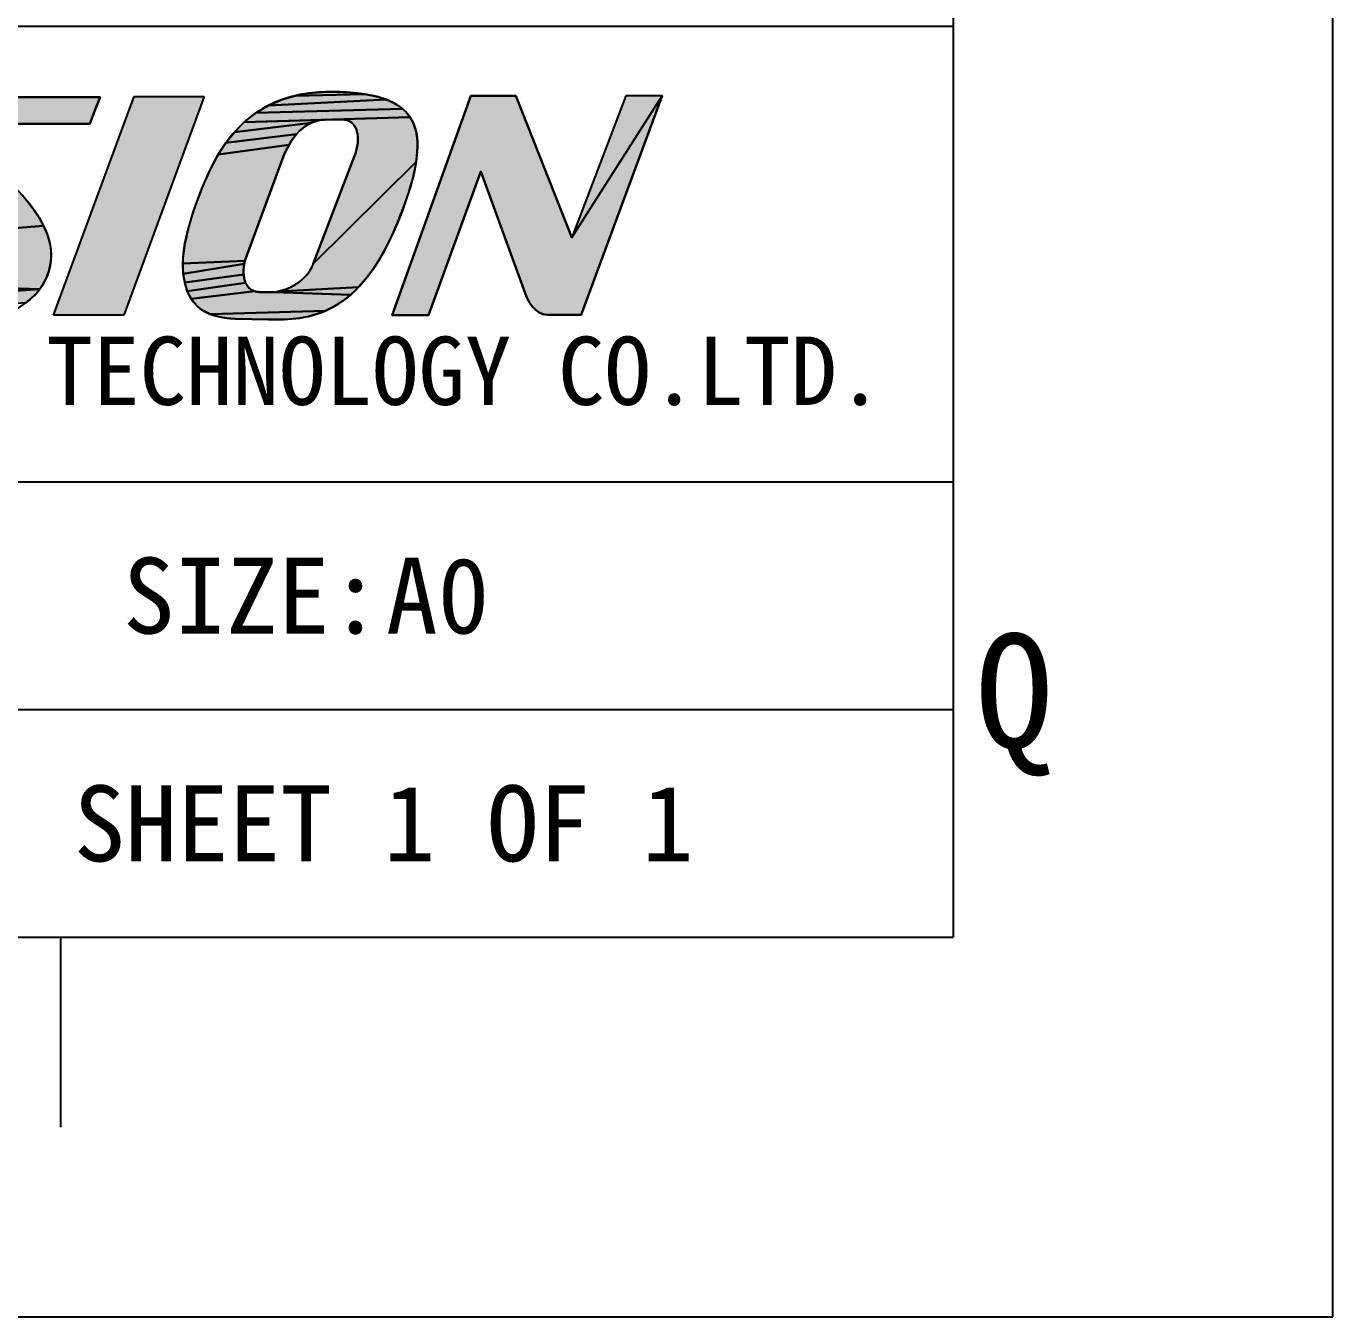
# Model space of a CAD drawing. Header units: millimetres. Extents: x 0 to 1189, y 0 to 841.
# Drawn here: x 1154.59 to 1189, y 0 to 34 of the extents above; entities that cross this region are included whole.
import ezdxf
from ezdxf.enums import TextEntityAlignment as Align

# ---------------------------------------------------------------- set-up
doc = ezdxf.new("R2010")
doc.units = ezdxf.units.MM
doc.header["$LTSCALE"] = 65.395
doc.layers.get('0').update_dxf_attribs({"linetype": 'CONTINUOUS'})
doc.layers.add('50_ALL_DETAILS', color=7, linetype='CONTINUOUS')
doc.styles.get("Standard").update_dxf_attribs({"font": 'simfang.ttf'})
doc.styles.add('TEXTSTYLE_2', font='simfang.ttf')

# ---------------------------------------------------------------- blocks, each defined once
blk = doc.blocks.new('LOGO_BL0', base_point=(1148.77, 29.269))
for points in [[(1153.231, 32.127), (1153.324, 32.132), (1156.532, 32.132), (1156.397, 31.779), (1156.263, 31.425), (1154.022, 31.425), (1153.96, 31.424), (1152.031, 31.333), (1152.1, 31.444), (1152.178, 31.549), (1152.266, 31.647), (1152.361, 31.736), (1152.464, 31.817), (1152.579, 31.893), (1152.7, 31.959), (1152.826, 32.016), (1152.956, 32.063), (1153.046, 32.091), (1153.138, 32.113)], [(1164.365, 31.921), (1164.497, 31.824), (1160.634, 31.712), (1160.969, 31.911), (1164.072, 32.065), (1164.222, 32.001)], [(1163.686, 32.175), (1163.881, 32.128), (1164.072, 32.065), (1160.969, 31.911), (1161.327, 32.066), (1161.671, 32.167), (1163.488, 32.21)], [(1162.742, 32.268), (1163.116, 32.251), (1163.488, 32.21), (1161.671, 32.167), (1162.025, 32.231), (1162.383, 32.264)], [(1167.48, 32.168), (1168.961, 28.429), (1171.339, 32.168), (1169.203, 26.395), (1168.305, 26.395), (1168.263, 26.398), (1168.221, 26.406), (1168.18, 26.418), (1168.14, 26.435), (1168.101, 26.456), (1168.064, 26.48), (1168.028, 26.506), (1167.993, 26.536), (1167.961, 26.567), (1167.93, 26.6), (1167.902, 26.634), (1167.868, 26.679), (1167.838, 26.726), (1167.811, 26.774), (1167.788, 26.823), (1167.767, 26.873), (1166.562, 30.17), (1165.186, 26.388), (1164.222, 26.388), (1166.301, 32.168)], [(1164.602, 31.721), (1164.693, 31.605), (1160.328, 31.471), (1160.634, 31.712), (1164.497, 31.824)], [(1161.779, 31.233), (1161.702, 31.152), (1159.844, 30.923), (1160.071, 31.21), (1162.095, 31.452), (1162.014, 31.41), (1161.936, 31.362), (1161.863, 31.307)], [(1162.179, 31.486), (1162.095, 31.452), (1160.071, 31.21), (1160.328, 31.471), (1162.442, 31.535), (1162.353, 31.528), (1162.265, 31.512)], [(1162.901, 31.539), (1162.442, 31.535), (1160.328, 31.471), (1164.693, 31.605), (1164.767, 31.478), (1164.831, 31.316), (1164.871, 31.146), (1164.89, 30.97), (1164.892, 30.79), (1164.879, 30.609), (1164.857, 30.429), (1162.148, 27.736), (1163.235, 30.585), (1163.264, 30.669), (1163.288, 30.755), (1163.306, 30.842), (1163.319, 30.93), (1163.323, 30.992), (1163.324, 31.053), (1163.321, 31.115), (1163.312, 31.176), (1163.297, 31.237), (1163.283, 31.279), (1163.266, 31.319), (1163.246, 31.358), (1163.221, 31.394), (1163.193, 31.427), (1163.162, 31.457), (1163.124, 31.483), (1163.083, 31.503), (1163.039, 31.519), (1162.993, 31.531), (1162.947, 31.537)], [(1161.569, 30.973), (1161.51, 30.877), (1159.644, 30.616), (1159.844, 30.923), (1161.702, 31.152), (1161.632, 31.065)], [(1161.407, 30.679), (1161.361, 30.578), (1160.854, 29.199), (1160.346, 27.82), (1158.71, 27.747), (1158.728, 28.017), (1158.769, 28.283), (1158.826, 28.547), (1158.983, 29.102), (1159.173, 29.629), (1159.388, 30.13), (1159.51, 30.376), (1159.644, 30.616), (1161.51, 30.877), (1161.457, 30.779)], [(1153.603, 30.449), (1153.779, 30.272), (1153.957, 30.096), (1154.135, 29.919), (1154.309, 29.739), (1154.478, 29.554), (1154.639, 29.364), (1154.789, 29.165), (1154.925, 28.957), (1155.045, 28.737), (1152.934, 28.572), (1152.664, 28.859), (1152.512, 29.03), (1152.366, 29.207), (1152.23, 29.391), (1152.145, 29.521), (1152.068, 29.655), (1152, 29.794), (1151.943, 29.938), (1151.898, 30.088), (1151.866, 30.241), (1151.847, 30.397), (1153.525, 30.544), (1153.563, 30.494)], [(1163.86, 27.808), (1163.701, 27.565), (1163.527, 27.335), (1163.339, 27.121), (1161.238, 27.011), (1161.263, 27.017), (1161.288, 27.024), (1161.322, 27.033), (1161.356, 27.044), (1161.389, 27.056), (1161.423, 27.068), (1161.456, 27.081), (1161.504, 27.102), (1161.552, 27.125), (1161.599, 27.15), (1161.644, 27.176), (1161.689, 27.203), (1161.724, 27.227), (1161.759, 27.251), (1161.792, 27.276), (1161.825, 27.302), (1161.857, 27.329), (1161.883, 27.353), (1161.909, 27.378), (1161.934, 27.403), (1161.958, 27.429), (1161.977, 27.451), (1161.995, 27.473), (1162.013, 27.496), (1162.03, 27.519), (1162.047, 27.542), (1162.063, 27.567), (1162.078, 27.591), (1162.093, 27.617), (1162.106, 27.642), (1162.119, 27.668), (1162.127, 27.685), (1162.134, 27.702), (1162.142, 27.719), (1162.148, 27.736), (1164.857, 30.429), (1164.793, 30.096), (1164.709, 29.774), (1164.607, 29.458), (1164.493, 29.147), (1164.371, 28.839), (1164.261, 28.578), (1164.139, 28.317), (1164.006, 28.059)], [(1155.112, 28.59), (1155.168, 28.439), (1155.211, 28.285), (1155.238, 28.127), (1155.247, 27.969), (1155.239, 27.829), (1155.218, 27.69), (1155.184, 27.552), (1155.138, 27.419), (1155.08, 27.29), (1155.017, 27.18), (1154.945, 27.075), (1153.029, 27.133), (1153.08, 27.135), (1153.132, 27.142), (1153.184, 27.153), (1153.234, 27.168), (1153.282, 27.189), (1153.326, 27.215), (1153.367, 27.246), (1153.404, 27.284), (1153.435, 27.327), (1153.462, 27.375), (1153.482, 27.425), (1153.498, 27.477), (1153.508, 27.531), (1153.514, 27.594), (1153.513, 27.658), (1153.506, 27.721), (1153.493, 27.784), (1153.476, 27.845), (1153.455, 27.905), (1153.417, 27.99), (1153.373, 28.07), (1153.323, 28.147), (1153.267, 28.22), (1153.206, 28.288), (1152.934, 28.572), (1155.045, 28.737)], [(1160.335, 27.768), (1160.33, 27.736), (1158.722, 27.474), (1158.71, 27.747), (1160.346, 27.82), (1160.345, 27.813), (1160.343, 27.806), (1160.342, 27.799)], [(1160.314, 27.479), (1160.315, 27.456), (1158.761, 27.243), (1158.722, 27.474), (1160.33, 27.736), (1160.325, 27.705), (1160.322, 27.682), (1160.32, 27.66), (1160.317, 27.629), (1160.314, 27.597), (1160.313, 27.565), (1160.312, 27.534), (1160.313, 27.502)], [(1160.362, 27.245), (1160.366, 27.235), (1158.83, 27.021), (1158.761, 27.243), (1160.315, 27.456), (1160.317, 27.433), (1160.32, 27.41), (1160.323, 27.387), (1160.326, 27.369), (1160.329, 27.352), (1160.333, 27.335), (1160.337, 27.318), (1160.342, 27.301), (1160.346, 27.287), (1160.351, 27.273), (1160.356, 27.259)], [(1160.591, 27.022), (1160.604, 27.018), (1158.933, 26.817), (1158.83, 27.021), (1160.366, 27.235), (1160.371, 27.224), (1160.376, 27.214), (1160.382, 27.203), (1160.387, 27.193), (1160.393, 27.183), (1160.399, 27.173), (1160.406, 27.163), (1160.413, 27.154), (1160.42, 27.144), (1160.427, 27.135), (1160.435, 27.126), (1160.443, 27.118), (1160.451, 27.109), (1160.46, 27.101), (1160.469, 27.093), (1160.478, 27.085), (1160.488, 27.077), (1160.498, 27.07), (1160.508, 27.063), (1160.519, 27.056), (1160.53, 27.05), (1160.541, 27.044), (1160.553, 27.038), (1160.565, 27.033), (1160.578, 27.027)], [(1154.687, 26.797), (1154.576, 26.709), (1150.217, 26.395), (1150.351, 26.759), (1154.945, 27.075), (1154.866, 26.976), (1154.779, 26.884)], [(1152.371, 27.131), (1153.029, 27.133), (1154.945, 27.075), (1150.351, 26.759), (1150.486, 27.122)], [(1161.084, 26.993), (1161.098, 26.993), (1161.112, 26.994), (1163.136, 26.926), (1162.916, 26.753), (1162.68, 26.604), (1162.47, 26.502), (1159.435, 26.414), (1159.24, 26.512), (1159.072, 26.643), (1158.933, 26.817), (1160.604, 27.018), (1160.617, 27.014), (1160.631, 27.01), (1160.646, 27.006), (1160.661, 27.003), (1160.677, 27.001), (1160.692, 26.998), (1160.707, 26.997), (1160.725, 26.995), (1160.743, 26.994), (1160.761, 26.993), (1160.779, 26.993), (1160.794, 26.993), (1160.837, 26.993), (1160.909, 26.993), (1160.967, 26.993), (1161.014, 26.993), (1161.024, 26.993), (1161.061, 26.993), (1161.07, 26.993), (1161.07, 26.993)], [(1161.238, 27.011), (1163.339, 27.121), (1163.136, 26.926), (1161.112, 26.994), (1161.126, 26.995), (1161.14, 26.996), (1161.187, 27.002), (1161.212, 27.006)], [(1162.251, 26.419), (1162.025, 26.355), (1161.795, 26.31), (1161.517, 26.28), (1161.237, 26.27), (1160.958, 26.272), (1160.086, 26.289), (1159.867, 26.306), (1159.647, 26.346), (1159.435, 26.414), (1162.47, 26.502)]]:
    blk.add_hatch(color=7).paths.add_polyline_path(points)
at = {"color": 7}
for p, q in [((1156.532, 32.132), (1153.324, 32.132)), ((1155.31, 26.384), (1157.432, 32.146)), ((1156.397, 31.779), (1156.532, 32.132)), ((1159.277, 32.146), (1157.155, 26.384)), ((1157.432, 32.146), (1159.277, 32.146)), ((1166.301, 32.168), (1164.222, 26.388)), ((1167.48, 32.168), (1166.301, 32.168)), ((1168.961, 28.429), (1167.48, 32.168)), ((1170.379, 32.168), (1168.961, 28.429)), ((1169.203, 26.395), (1171.339, 32.168)), ((1171.339, 32.168), (1170.379, 32.168)), ((1156.263, 31.425), (1156.397, 31.779)), ((1154.022, 31.425), (1156.263, 31.425)), ((1162.442, 31.535), (1162.901, 31.539)), ((1160.854, 29.199), (1161.361, 30.578)), ((1163.235, 30.585), (1162.148, 27.736)), ((1165.186, 26.388), (1166.562, 30.17)), ((1166.562, 30.17), (1167.767, 26.873)), ((1160.346, 27.82), (1160.854, 29.199)), ((1160.837, 26.993), (1160.794, 26.993)), ((1160.909, 26.993), (1160.837, 26.993)), ((1160.967, 26.993), (1160.909, 26.993)), ((1161.014, 26.993), (1160.967, 26.993)), ((1161.014, 26.993), (1161.024, 26.993)), ((1161.061, 26.993), (1161.024, 26.993)), ((1161.07, 26.993), (1161.061, 26.993)), ((1161.07, 26.993), (1161.07, 26.993)), ((1161.14, 26.996), (1161.187, 27.002)), ((1157.155, 26.384), (1155.31, 26.384)), ((1160.086, 26.289), (1160.958, 26.272)), ((1164.222, 26.388), (1165.186, 26.388)), ((1168.305, 26.395), (1169.203, 26.395))]:
    blk.add_line(p, q, dxfattribs=at)
for points in [[(1153.231, 32.127), (1153.324, 32.132), (1156.532, 32.132), (1156.397, 31.779), (1156.263, 31.425), (1154.022, 31.425), (1153.96, 31.424), (1152.031, 31.333), (1152.1, 31.444), (1152.178, 31.549), (1152.266, 31.647), (1152.361, 31.736), (1152.464, 31.817), (1152.579, 31.893), (1152.7, 31.959), (1152.826, 32.016), (1152.956, 32.063), (1153.046, 32.091), (1153.138, 32.113), (1153.231, 32.127)], [(1164.365, 31.921), (1164.497, 31.824), (1160.634, 31.712), (1160.969, 31.911), (1164.072, 32.065), (1164.222, 32.001), (1164.365, 31.921)], [(1163.686, 32.175), (1163.881, 32.128), (1164.072, 32.065), (1160.969, 31.911), (1161.327, 32.066), (1161.671, 32.167), (1163.488, 32.21), (1163.686, 32.175)], [(1162.742, 32.268), (1163.116, 32.251), (1163.488, 32.21), (1161.671, 32.167), (1162.025, 32.231), (1162.383, 32.264), (1162.742, 32.268)], [(1167.48, 32.168), (1168.961, 28.429), (1171.339, 32.168), (1169.203, 26.395), (1168.305, 26.395), (1168.263, 26.398), (1168.221, 26.406), (1168.18, 26.418), (1168.14, 26.435), (1168.101, 26.456), (1168.064, 26.48), (1168.028, 26.506), (1167.993, 26.536), (1167.961, 26.567), (1167.93, 26.6), (1167.902, 26.634), (1167.868, 26.679), (1167.838, 26.726), (1167.811, 26.774), (1167.788, 26.823), (1167.767, 26.873), (1166.562, 30.17), (1165.186, 26.388), (1164.222, 26.388), (1166.301, 32.168), (1167.48, 32.168)], [(1164.602, 31.721), (1164.693, 31.605), (1160.328, 31.471), (1160.634, 31.712), (1164.497, 31.824), (1164.602, 31.721)], [(1161.779, 31.233), (1161.702, 31.152), (1159.844, 30.923), (1160.071, 31.21), (1162.095, 31.452), (1162.014, 31.41), (1161.936, 31.362), (1161.863, 31.307), (1161.779, 31.233)], [(1162.179, 31.486), (1162.095, 31.452), (1160.071, 31.21), (1160.328, 31.471), (1162.442, 31.535), (1162.353, 31.528), (1162.265, 31.512), (1162.179, 31.486)], [(1162.901, 31.539), (1162.442, 31.535), (1160.328, 31.471), (1164.693, 31.605), (1164.767, 31.478), (1164.831, 31.316), (1164.871, 31.146), (1164.89, 30.97), (1164.892, 30.79), (1164.879, 30.609), (1164.857, 30.429), (1162.148, 27.736), (1163.235, 30.585), (1163.264, 30.669), (1163.288, 30.755), (1163.306, 30.842), (1163.319, 30.93), (1163.323, 30.992), (1163.324, 31.053), (1163.321, 31.115), (1163.312, 31.176), (1163.297, 31.237), (1163.283, 31.279), (1163.266, 31.319), (1163.246, 31.358), (1163.221, 31.394), (1163.193, 31.427), (1163.162, 31.457), (1163.124, 31.483), (1163.083, 31.503), (1163.039, 31.519), (1162.993, 31.531), (1162.947, 31.537), (1162.901, 31.539)], [(1161.569, 30.973), (1161.51, 30.877), (1159.644, 30.616), (1159.844, 30.923), (1161.702, 31.152), (1161.632, 31.065), (1161.569, 30.973)], [(1161.407, 30.679), (1161.361, 30.578), (1160.854, 29.199), (1160.346, 27.82), (1158.71, 27.747), (1158.728, 28.017), (1158.769, 28.283), (1158.826, 28.547), (1158.983, 29.102), (1159.173, 29.629), (1159.388, 30.13), (1159.51, 30.376), (1159.644, 30.616), (1161.51, 30.877), (1161.457, 30.779), (1161.407, 30.679)], [(1154.478, 29.554), (1154.639, 29.364), (1154.789, 29.165), (1154.925, 28.957), (1155.045, 28.737), (1152.934, 28.572)], [(1163.86, 27.808), (1163.701, 27.565), (1163.527, 27.335), (1163.339, 27.121), (1161.238, 27.011), (1161.263, 27.017), (1161.288, 27.024), (1161.322, 27.033), (1161.356, 27.044), (1161.389, 27.056), (1161.423, 27.068), (1161.456, 27.081), (1161.504, 27.102), (1161.552, 27.125), (1161.599, 27.15), (1161.644, 27.176), (1161.689, 27.203), (1161.724, 27.227), (1161.759, 27.251), (1161.792, 27.276), (1161.825, 27.302), (1161.857, 27.329), (1161.883, 27.353), (1161.909, 27.378), (1161.934, 27.403), (1161.958, 27.429), (1161.977, 27.451), (1161.995, 27.473), (1162.013, 27.496), (1162.03, 27.519), (1162.047, 27.542), (1162.063, 27.567), (1162.078, 27.591), (1162.093, 27.617), (1162.106, 27.642), (1162.119, 27.668), (1162.127, 27.685), (1162.134, 27.702), (1162.142, 27.719), (1162.148, 27.736), (1164.857, 30.429), (1164.793, 30.096), (1164.709, 29.774), (1164.607, 29.458), (1164.493, 29.147), (1164.371, 28.839), (1164.261, 28.578), (1164.139, 28.317), (1164.006, 28.059), (1163.86, 27.808)], [(1155.112, 28.59), (1155.168, 28.439), (1155.211, 28.285), (1155.238, 28.127), (1155.247, 27.969), (1155.239, 27.829), (1155.218, 27.69), (1155.184, 27.552), (1155.138, 27.419), (1155.08, 27.29), (1155.017, 27.18), (1154.945, 27.075), (1153.029, 27.133)], [(1152.934, 28.572), (1155.045, 28.737), (1155.112, 28.59)], [(1160.335, 27.768), (1160.33, 27.736), (1158.722, 27.474), (1158.71, 27.747), (1160.346, 27.82), (1160.345, 27.813), (1160.343, 27.806), (1160.342, 27.799), (1160.335, 27.768)], [(1160.314, 27.479), (1160.315, 27.456), (1158.761, 27.243), (1158.722, 27.474), (1160.33, 27.736), (1160.325, 27.705), (1160.322, 27.682), (1160.32, 27.66), (1160.317, 27.629), (1160.314, 27.597), (1160.313, 27.565), (1160.312, 27.534), (1160.313, 27.502), (1160.314, 27.479)], [(1160.362, 27.245), (1160.366, 27.235), (1158.83, 27.021), (1158.761, 27.243), (1160.315, 27.456), (1160.317, 27.433), (1160.32, 27.41), (1160.323, 27.387), (1160.326, 27.369), (1160.329, 27.352), (1160.333, 27.335), (1160.337, 27.318), (1160.342, 27.301), (1160.346, 27.287), (1160.351, 27.273), (1160.356, 27.259), (1160.362, 27.245)], [(1160.591, 27.022), (1160.604, 27.018), (1158.933, 26.817), (1158.83, 27.021), (1160.366, 27.235), (1160.371, 27.224), (1160.376, 27.214), (1160.382, 27.203), (1160.387, 27.193), (1160.393, 27.183), (1160.399, 27.173), (1160.406, 27.163), (1160.413, 27.154), (1160.42, 27.144), (1160.427, 27.135), (1160.435, 27.126), (1160.443, 27.118), (1160.451, 27.109), (1160.46, 27.101), (1160.469, 27.093), (1160.478, 27.085), (1160.488, 27.077), (1160.498, 27.07), (1160.508, 27.063), (1160.519, 27.056), (1160.53, 27.05), (1160.541, 27.044), (1160.553, 27.038), (1160.565, 27.033), (1160.578, 27.027), (1160.591, 27.022)], [(1154.687, 26.797), (1154.576, 26.709), (1150.217, 26.395), (1150.351, 26.759), (1154.945, 27.075), (1154.866, 26.976), (1154.779, 26.884), (1154.687, 26.797)], [(1152.371, 27.131), (1153.029, 27.133), (1154.945, 27.075), (1150.351, 26.759), (1150.486, 27.122), (1152.371, 27.131)], [(1161.084, 26.993), (1161.098, 26.993), (1161.112, 26.994), (1163.136, 26.926), (1162.916, 26.753), (1162.68, 26.604), (1162.47, 26.502), (1159.435, 26.414), (1159.24, 26.512), (1159.072, 26.643), (1158.933, 26.817), (1160.604, 27.018), (1160.617, 27.014), (1160.631, 27.01), (1160.646, 27.006), (1160.661, 27.003), (1160.677, 27.001), (1160.692, 26.998), (1160.707, 26.997), (1160.725, 26.995), (1160.743, 26.994), (1160.761, 26.993), (1160.779, 26.993), (1160.794, 26.993), (1160.837, 26.993), (1160.909, 26.993), (1160.967, 26.993), (1161.014, 26.993), (1161.024, 26.993), (1161.061, 26.993), (1161.07, 26.993), (1161.07, 26.993), (1161.084, 26.993)], [(1161.238, 27.011), (1163.339, 27.121), (1163.136, 26.926), (1161.112, 26.994), (1161.126, 26.995), (1161.14, 26.996), (1161.187, 27.002), (1161.212, 27.006), (1161.238, 27.011)], [(1162.251, 26.419), (1162.025, 26.355), (1161.795, 26.31), (1161.517, 26.28), (1161.237, 26.27), (1160.958, 26.272), (1160.086, 26.289), (1159.867, 26.306), (1159.647, 26.346), (1159.435, 26.414), (1162.47, 26.502), (1162.251, 26.419)]]:
    blk.add_lwpolyline(points, dxfattribs=at)
for centre, radius, start, end in [((1161.159, 28.147), 1.074, 318.0707, 325.7375), ((1161.248, 28.086), 0.966, 325.7553, 334.387), ((1161.299, 28.06), 0.909, 334.4499, 339.1065), ((1160.879, 28.468), 1.501, 292.5636, 302.6461), ((1161.058, 28.238), 1.209, 311.3256, 318.0722), ((1160.712, 27.373), 0.371, 217.9546, 227.0807), ((1160.706, 27.367), 0.363, 227.1545, 236.8061)]:
    blk.add_arc(centre, radius, start, end, dxfattribs=at)
for points, knots in [([(1162.742, 32.268), (1162.266, 32.279), (1161.382, 32.185), (1160.294, 31.54), (1159.718, 30.782), (1159.382, 30.134), (1159.167, 29.626), (1158.974, 29.099), (1158.774, 28.387), (1158.631, 27.544), (1158.984, 26.475), (1159.728, 26.299), (1160.086, 26.289)], [0, 0, 0, 0, 0.159322, 0.288885, 0.411003, 0.472116, 0.532916, 0.595416, 0.659631, 0.779836, 0.880276, 1, 1, 1, 1]), ([(1164.371, 28.839), (1164.579, 29.353), (1164.893, 30.19), (1164.926, 31.322), (1164.505, 31.862), (1164.043, 32.101), (1163.442, 32.234), (1162.991, 32.262), (1162.742, 32.268)], [0, 0, 0, 0, 0.33298, 0.5439, 0.63186, 0.729674, 0.850113, 1, 1, 1, 1]), ([(1161.361, 30.578), (1161.48, 30.848), (1161.733, 31.308), (1162.235, 31.533), (1162.442, 31.535)], [0, 0, 0, 0, 0.587327, 1, 1, 1, 1]), ([(1162.901, 31.539), (1162.992, 31.54), (1163.183, 31.489), (1163.325, 31.224), (1163.332, 30.912), (1163.277, 30.695), (1163.235, 30.585)], [0, 0, 0, 0, 0.228583, 0.444785, 0.702621, 1, 1, 1, 1]), ([(1155.247, 27.969), (1155.249, 28.234), (1154.92, 29.238), (1154.124, 29.915), (1153.603, 30.449)], [0, 0, 0, 0, 0.261963, 1, 1, 1, 1]), ([(1160.958, 26.272), (1161.237, 26.266), (1161.83, 26.27), (1163.323, 26.747), (1164.021, 27.973), (1164.371, 28.839)], [0, 0, 0, 0, 0.183086, 0.387057, 1, 1, 1, 1]), ([(1153.783, 26.395), (1153.928, 26.395), (1154.258, 26.494), (1154.723, 26.786), (1155.135, 27.286), (1155.244, 27.736), (1155.247, 27.969)], [0, 0, 0, 0, 0.187428, 0.429926, 0.700262, 1, 1, 1, 1]), ([(1160.32, 27.66), (1160.321, 27.675), (1160.327, 27.722), (1160.335, 27.768), (1160.342, 27.799)], [0, 0, 0, 0, 0.31812, 1, 1, 1, 1]), ([(1160.794, 26.993), (1160.789, 26.993), (1160.76, 26.993), (1160.731, 26.994), (1160.707, 26.997)], [0, 0, 0, 0, 0.171916, 1, 1, 1, 1]), ([(1161.14, 26.996), (1161.122, 26.994), (1161.098, 26.993), (1161.075, 26.993), (1161.07, 26.993)], [0, 0, 0, 0, 0.800556, 1, 1, 1, 1]), ([(1167.767, 26.873), (1167.799, 26.788), (1167.917, 26.573), (1168.149, 26.395), (1168.305, 26.395)], [0, 0, 0, 0, 0.369054, 1, 1, 1, 1])]:
    blk.add_open_spline(points, degree=3, knots=knots, dxfattribs=at)
for points in [[(1160.313, 27.502), (1160.311, 27.555), (1160.314, 27.608), (1160.32, 27.66)], [(1160.342, 27.799), (1160.343, 27.806), (1160.345, 27.813), (1160.346, 27.82)], [(1160.323, 27.387), (1160.317, 27.425), (1160.314, 27.464), (1160.313, 27.502)], [(1160.342, 27.301), (1160.334, 27.329), (1160.328, 27.358), (1160.323, 27.387)], [(1160.362, 27.245), (1160.354, 27.263), (1160.348, 27.282), (1160.342, 27.301)], [(1160.387, 27.193), (1160.378, 27.21), (1160.369, 27.227), (1160.362, 27.245)], [(1160.42, 27.144), (1160.408, 27.16), (1160.397, 27.176), (1160.387, 27.193)], [(1161.857, 27.329), (1161.805, 27.283), (1161.748, 27.241), (1161.689, 27.203)], [(1160.565, 27.033), (1160.545, 27.041), (1160.526, 27.052), (1160.508, 27.063)], [(1160.631, 27.01), (1160.608, 27.016), (1160.586, 27.023), (1160.565, 27.033)], [(1160.707, 26.997), (1160.682, 26.999), (1160.656, 27.004), (1160.631, 27.01)], [(1161.288, 27.024), (1161.255, 27.015), (1161.221, 27.007), (1161.187, 27.002)], [(1161.456, 27.081), (1161.401, 27.058), (1161.345, 27.039), (1161.288, 27.024)]]:
    blk.add_open_spline(points, degree=3, dxfattribs=at)
for points in [[(1155.31, 26.384), (1157.432, 32.146), (1157.155, 26.384), (1159.277, 32.146)], [(1168.961, 28.429), (1170.379, 32.168), (1171.339, 32.168)]]:
    blk.add_solid(points, dxfattribs=at)
blk = doc.blocks.new('LOGO_BL1', base_point=(1148.77, 29.269))
for points in [[(1153.231, 32.127), (1153.324, 32.132), (1156.532, 32.132), (1156.397, 31.779), (1156.263, 31.425), (1154.022, 31.425), (1153.96, 31.424), (1152.031, 31.333), (1152.1, 31.444), (1152.178, 31.549), (1152.266, 31.647), (1152.361, 31.736), (1152.464, 31.817), (1152.579, 31.893), (1152.7, 31.959), (1152.826, 32.016), (1152.956, 32.063), (1153.046, 32.091), (1153.138, 32.113)], [(1164.365, 31.921), (1164.497, 31.824), (1160.634, 31.712), (1160.969, 31.911), (1164.072, 32.065), (1164.222, 32.001)], [(1163.686, 32.175), (1163.881, 32.128), (1164.072, 32.065), (1160.969, 31.911), (1161.327, 32.066), (1161.671, 32.167), (1163.488, 32.21)], [(1162.742, 32.268), (1163.116, 32.251), (1163.488, 32.21), (1161.671, 32.167), (1162.025, 32.231), (1162.383, 32.264)], [(1167.48, 32.168), (1168.961, 28.429), (1171.339, 32.168), (1169.203, 26.395), (1168.305, 26.395), (1168.263, 26.398), (1168.221, 26.406), (1168.18, 26.418), (1168.14, 26.435), (1168.101, 26.456), (1168.064, 26.48), (1168.028, 26.506), (1167.993, 26.536), (1167.961, 26.567), (1167.93, 26.6), (1167.902, 26.634), (1167.868, 26.679), (1167.838, 26.726), (1167.811, 26.774), (1167.788, 26.823), (1167.767, 26.873), (1166.562, 30.17), (1165.186, 26.388), (1164.222, 26.388), (1166.301, 32.168)], [(1164.602, 31.721), (1164.693, 31.605), (1160.328, 31.471), (1160.634, 31.712), (1164.497, 31.824)], [(1161.779, 31.233), (1161.702, 31.152), (1159.844, 30.923), (1160.071, 31.21), (1162.095, 31.452), (1162.014, 31.41), (1161.936, 31.362), (1161.863, 31.307)], [(1162.179, 31.486), (1162.095, 31.452), (1160.071, 31.21), (1160.328, 31.471), (1162.442, 31.535), (1162.353, 31.528), (1162.265, 31.512)], [(1162.901, 31.539), (1162.442, 31.535), (1160.328, 31.471), (1164.693, 31.605), (1164.767, 31.478), (1164.831, 31.316), (1164.871, 31.146), (1164.89, 30.97), (1164.892, 30.79), (1164.879, 30.609), (1164.857, 30.429), (1162.148, 27.736), (1163.235, 30.585), (1163.264, 30.669), (1163.288, 30.755), (1163.306, 30.842), (1163.319, 30.93), (1163.323, 30.992), (1163.324, 31.053), (1163.321, 31.115), (1163.312, 31.176), (1163.297, 31.237), (1163.283, 31.279), (1163.266, 31.319), (1163.246, 31.358), (1163.221, 31.394), (1163.193, 31.427), (1163.162, 31.457), (1163.124, 31.483), (1163.083, 31.503), (1163.039, 31.519), (1162.993, 31.531), (1162.947, 31.537)], [(1161.569, 30.973), (1161.51, 30.877), (1159.644, 30.616), (1159.844, 30.923), (1161.702, 31.152), (1161.632, 31.065)], [(1161.407, 30.679), (1161.361, 30.578), (1160.854, 29.199), (1160.346, 27.82), (1158.71, 27.747), (1158.728, 28.017), (1158.769, 28.283), (1158.826, 28.547), (1158.983, 29.102), (1159.173, 29.629), (1159.388, 30.13), (1159.51, 30.376), (1159.644, 30.616), (1161.51, 30.877), (1161.457, 30.779)], [(1153.603, 30.449), (1153.779, 30.272), (1153.957, 30.096), (1154.135, 29.919), (1154.309, 29.739), (1154.478, 29.554), (1154.639, 29.364), (1154.789, 29.165), (1154.925, 28.957), (1155.045, 28.737), (1152.934, 28.572), (1152.664, 28.859), (1152.512, 29.03), (1152.366, 29.207), (1152.23, 29.391), (1152.145, 29.521), (1152.068, 29.655), (1152, 29.794), (1151.943, 29.938), (1151.898, 30.088), (1151.866, 30.241), (1151.847, 30.397), (1153.525, 30.544), (1153.563, 30.494)], [(1163.86, 27.808), (1163.701, 27.565), (1163.527, 27.335), (1163.339, 27.121), (1161.238, 27.011), (1161.263, 27.017), (1161.288, 27.024), (1161.322, 27.033), (1161.356, 27.044), (1161.389, 27.056), (1161.423, 27.068), (1161.456, 27.081), (1161.504, 27.102), (1161.552, 27.125), (1161.599, 27.15), (1161.644, 27.176), (1161.689, 27.203), (1161.724, 27.227), (1161.759, 27.251), (1161.792, 27.276), (1161.825, 27.302), (1161.857, 27.329), (1161.883, 27.353), (1161.909, 27.378), (1161.934, 27.403), (1161.958, 27.429), (1161.977, 27.451), (1161.995, 27.473), (1162.013, 27.496), (1162.03, 27.519), (1162.047, 27.542), (1162.063, 27.567), (1162.078, 27.591), (1162.093, 27.617), (1162.106, 27.642), (1162.119, 27.668), (1162.127, 27.685), (1162.134, 27.702), (1162.142, 27.719), (1162.148, 27.736), (1164.857, 30.429), (1164.793, 30.096), (1164.709, 29.774), (1164.607, 29.458), (1164.493, 29.147), (1164.371, 28.839), (1164.261, 28.578), (1164.139, 28.317), (1164.006, 28.059)], [(1155.112, 28.59), (1155.168, 28.439), (1155.211, 28.285), (1155.238, 28.127), (1155.247, 27.969), (1155.239, 27.829), (1155.218, 27.69), (1155.184, 27.552), (1155.138, 27.419), (1155.08, 27.29), (1155.017, 27.18), (1154.945, 27.075), (1153.029, 27.133), (1153.08, 27.135), (1153.132, 27.142), (1153.184, 27.153), (1153.234, 27.168), (1153.282, 27.189), (1153.326, 27.215), (1153.367, 27.246), (1153.404, 27.284), (1153.435, 27.327), (1153.462, 27.375), (1153.482, 27.425), (1153.498, 27.477), (1153.508, 27.531), (1153.514, 27.594), (1153.513, 27.658), (1153.506, 27.721), (1153.493, 27.784), (1153.476, 27.845), (1153.455, 27.905), (1153.417, 27.99), (1153.373, 28.07), (1153.323, 28.147), (1153.267, 28.22), (1153.206, 28.288), (1152.934, 28.572), (1155.045, 28.737)], [(1160.335, 27.768), (1160.33, 27.736), (1158.722, 27.474), (1158.71, 27.747), (1160.346, 27.82), (1160.345, 27.813), (1160.343, 27.806), (1160.342, 27.799)], [(1160.314, 27.479), (1160.315, 27.456), (1158.761, 27.243), (1158.722, 27.474), (1160.33, 27.736), (1160.325, 27.705), (1160.322, 27.682), (1160.32, 27.66), (1160.317, 27.629), (1160.314, 27.597), (1160.313, 27.565), (1160.312, 27.534), (1160.313, 27.502)], [(1160.362, 27.245), (1160.366, 27.235), (1158.83, 27.021), (1158.761, 27.243), (1160.315, 27.456), (1160.317, 27.433), (1160.32, 27.41), (1160.323, 27.387), (1160.326, 27.369), (1160.329, 27.352), (1160.333, 27.335), (1160.337, 27.318), (1160.342, 27.301), (1160.346, 27.287), (1160.351, 27.273), (1160.356, 27.259)], [(1160.591, 27.022), (1160.604, 27.018), (1158.933, 26.817), (1158.83, 27.021), (1160.366, 27.235), (1160.371, 27.224), (1160.376, 27.214), (1160.382, 27.203), (1160.387, 27.193), (1160.393, 27.183), (1160.399, 27.173), (1160.406, 27.163), (1160.413, 27.154), (1160.42, 27.144), (1160.427, 27.135), (1160.435, 27.126), (1160.443, 27.118), (1160.451, 27.109), (1160.46, 27.101), (1160.469, 27.093), (1160.478, 27.085), (1160.488, 27.077), (1160.498, 27.07), (1160.508, 27.063), (1160.519, 27.056), (1160.53, 27.05), (1160.541, 27.044), (1160.553, 27.038), (1160.565, 27.033), (1160.578, 27.027)], [(1154.687, 26.797), (1154.576, 26.709), (1150.217, 26.395), (1150.351, 26.759), (1154.945, 27.075), (1154.866, 26.976), (1154.779, 26.884)], [(1152.371, 27.131), (1153.029, 27.133), (1154.945, 27.075), (1150.351, 26.759), (1150.486, 27.122)], [(1161.084, 26.993), (1161.098, 26.993), (1161.112, 26.994), (1163.136, 26.926), (1162.916, 26.753), (1162.68, 26.604), (1162.47, 26.502), (1159.435, 26.414), (1159.24, 26.512), (1159.072, 26.643), (1158.933, 26.817), (1160.604, 27.018), (1160.617, 27.014), (1160.631, 27.01), (1160.646, 27.006), (1160.661, 27.003), (1160.677, 27.001), (1160.692, 26.998), (1160.707, 26.997), (1160.725, 26.995), (1160.743, 26.994), (1160.761, 26.993), (1160.779, 26.993), (1160.794, 26.993), (1160.837, 26.993), (1160.909, 26.993), (1160.967, 26.993), (1161.014, 26.993), (1161.024, 26.993), (1161.061, 26.993), (1161.07, 26.993), (1161.07, 26.993)], [(1161.238, 27.011), (1163.339, 27.121), (1163.136, 26.926), (1161.112, 26.994), (1161.126, 26.995), (1161.14, 26.996), (1161.187, 27.002), (1161.212, 27.006)], [(1162.251, 26.419), (1162.025, 26.355), (1161.795, 26.31), (1161.517, 26.28), (1161.237, 26.27), (1160.958, 26.272), (1160.086, 26.289), (1159.867, 26.306), (1159.647, 26.346), (1159.435, 26.414), (1162.47, 26.502)]]:
    blk.add_hatch(color=7).paths.add_polyline_path(points)
at = {"color": 7}
for p, q in [((1156.532, 32.132), (1153.324, 32.132)), ((1155.31, 26.384), (1157.432, 32.146)), ((1156.397, 31.779), (1156.532, 32.132)), ((1159.277, 32.146), (1157.155, 26.384)), ((1157.432, 32.146), (1159.277, 32.146)), ((1166.301, 32.168), (1164.222, 26.388)), ((1167.48, 32.168), (1166.301, 32.168)), ((1168.961, 28.429), (1167.48, 32.168)), ((1170.379, 32.168), (1168.961, 28.429)), ((1169.203, 26.395), (1171.339, 32.168)), ((1171.339, 32.168), (1170.379, 32.168)), ((1156.263, 31.425), (1156.397, 31.779)), ((1154.022, 31.425), (1156.263, 31.425)), ((1162.442, 31.535), (1162.901, 31.539)), ((1160.854, 29.199), (1161.361, 30.578)), ((1163.235, 30.585), (1162.148, 27.736)), ((1165.186, 26.388), (1166.562, 30.17)), ((1166.562, 30.17), (1167.767, 26.873)), ((1160.346, 27.82), (1160.854, 29.199)), ((1160.837, 26.993), (1160.794, 26.993)), ((1160.909, 26.993), (1160.837, 26.993)), ((1160.967, 26.993), (1160.909, 26.993)), ((1161.014, 26.993), (1160.967, 26.993)), ((1161.014, 26.993), (1161.024, 26.993)), ((1161.061, 26.993), (1161.024, 26.993)), ((1161.07, 26.993), (1161.061, 26.993)), ((1161.07, 26.993), (1161.07, 26.993)), ((1161.14, 26.996), (1161.187, 27.002)), ((1157.155, 26.384), (1155.31, 26.384)), ((1160.086, 26.289), (1160.958, 26.272)), ((1164.222, 26.388), (1165.186, 26.388)), ((1168.305, 26.395), (1169.203, 26.395))]:
    blk.add_line(p, q, dxfattribs=at)
for points in [[(1153.231, 32.127), (1153.324, 32.132), (1156.532, 32.132), (1156.397, 31.779), (1156.263, 31.425), (1154.022, 31.425), (1153.96, 31.424), (1152.031, 31.333), (1152.1, 31.444), (1152.178, 31.549), (1152.266, 31.647), (1152.361, 31.736), (1152.464, 31.817), (1152.579, 31.893), (1152.7, 31.959), (1152.826, 32.016), (1152.956, 32.063), (1153.046, 32.091), (1153.138, 32.113), (1153.231, 32.127)], [(1164.365, 31.921), (1164.497, 31.824), (1160.634, 31.712), (1160.969, 31.911), (1164.072, 32.065), (1164.222, 32.001), (1164.365, 31.921)], [(1163.686, 32.175), (1163.881, 32.128), (1164.072, 32.065), (1160.969, 31.911), (1161.327, 32.066), (1161.671, 32.167), (1163.488, 32.21), (1163.686, 32.175)], [(1162.742, 32.268), (1163.116, 32.251), (1163.488, 32.21), (1161.671, 32.167), (1162.025, 32.231), (1162.383, 32.264), (1162.742, 32.268)], [(1167.48, 32.168), (1168.961, 28.429), (1171.339, 32.168), (1169.203, 26.395), (1168.305, 26.395), (1168.263, 26.398), (1168.221, 26.406), (1168.18, 26.418), (1168.14, 26.435), (1168.101, 26.456), (1168.064, 26.48), (1168.028, 26.506), (1167.993, 26.536), (1167.961, 26.567), (1167.93, 26.6), (1167.902, 26.634), (1167.868, 26.679), (1167.838, 26.726), (1167.811, 26.774), (1167.788, 26.823), (1167.767, 26.873), (1166.562, 30.17), (1165.186, 26.388), (1164.222, 26.388), (1166.301, 32.168), (1167.48, 32.168)], [(1164.602, 31.721), (1164.693, 31.605), (1160.328, 31.471), (1160.634, 31.712), (1164.497, 31.824), (1164.602, 31.721)], [(1161.779, 31.233), (1161.702, 31.152), (1159.844, 30.923), (1160.071, 31.21), (1162.095, 31.452), (1162.014, 31.41), (1161.936, 31.362), (1161.863, 31.307), (1161.779, 31.233)], [(1162.179, 31.486), (1162.095, 31.452), (1160.071, 31.21), (1160.328, 31.471), (1162.442, 31.535), (1162.353, 31.528), (1162.265, 31.512), (1162.179, 31.486)], [(1162.901, 31.539), (1162.442, 31.535), (1160.328, 31.471), (1164.693, 31.605), (1164.767, 31.478), (1164.831, 31.316), (1164.871, 31.146), (1164.89, 30.97), (1164.892, 30.79), (1164.879, 30.609), (1164.857, 30.429), (1162.148, 27.736), (1163.235, 30.585), (1163.264, 30.669), (1163.288, 30.755), (1163.306, 30.842), (1163.319, 30.93), (1163.323, 30.992), (1163.324, 31.053), (1163.321, 31.115), (1163.312, 31.176), (1163.297, 31.237), (1163.283, 31.279), (1163.266, 31.319), (1163.246, 31.358), (1163.221, 31.394), (1163.193, 31.427), (1163.162, 31.457), (1163.124, 31.483), (1163.083, 31.503), (1163.039, 31.519), (1162.993, 31.531), (1162.947, 31.537), (1162.901, 31.539)], [(1161.569, 30.973), (1161.51, 30.877), (1159.644, 30.616), (1159.844, 30.923), (1161.702, 31.152), (1161.632, 31.065), (1161.569, 30.973)], [(1161.407, 30.679), (1161.361, 30.578), (1160.854, 29.199), (1160.346, 27.82), (1158.71, 27.747), (1158.728, 28.017), (1158.769, 28.283), (1158.826, 28.547), (1158.983, 29.102), (1159.173, 29.629), (1159.388, 30.13), (1159.51, 30.376), (1159.644, 30.616), (1161.51, 30.877), (1161.457, 30.779), (1161.407, 30.679)], [(1154.478, 29.554), (1154.639, 29.364), (1154.789, 29.165), (1154.925, 28.957), (1155.045, 28.737), (1152.934, 28.572)], [(1163.86, 27.808), (1163.701, 27.565), (1163.527, 27.335), (1163.339, 27.121), (1161.238, 27.011), (1161.263, 27.017), (1161.288, 27.024), (1161.322, 27.033), (1161.356, 27.044), (1161.389, 27.056), (1161.423, 27.068), (1161.456, 27.081), (1161.504, 27.102), (1161.552, 27.125), (1161.599, 27.15), (1161.644, 27.176), (1161.689, 27.203), (1161.724, 27.227), (1161.759, 27.251), (1161.792, 27.276), (1161.825, 27.302), (1161.857, 27.329), (1161.883, 27.353), (1161.909, 27.378), (1161.934, 27.403), (1161.958, 27.429), (1161.977, 27.451), (1161.995, 27.473), (1162.013, 27.496), (1162.03, 27.519), (1162.047, 27.542), (1162.063, 27.567), (1162.078, 27.591), (1162.093, 27.617), (1162.106, 27.642), (1162.119, 27.668), (1162.127, 27.685), (1162.134, 27.702), (1162.142, 27.719), (1162.148, 27.736), (1164.857, 30.429), (1164.793, 30.096), (1164.709, 29.774), (1164.607, 29.458), (1164.493, 29.147), (1164.371, 28.839), (1164.261, 28.578), (1164.139, 28.317), (1164.006, 28.059), (1163.86, 27.808)], [(1155.112, 28.59), (1155.168, 28.439), (1155.211, 28.285), (1155.238, 28.127), (1155.247, 27.969), (1155.239, 27.829), (1155.218, 27.69), (1155.184, 27.552), (1155.138, 27.419), (1155.08, 27.29), (1155.017, 27.18), (1154.945, 27.075), (1153.029, 27.133)], [(1152.934, 28.572), (1155.045, 28.737), (1155.112, 28.59)], [(1160.335, 27.768), (1160.33, 27.736), (1158.722, 27.474), (1158.71, 27.747), (1160.346, 27.82), (1160.345, 27.813), (1160.343, 27.806), (1160.342, 27.799), (1160.335, 27.768)], [(1160.314, 27.479), (1160.315, 27.456), (1158.761, 27.243), (1158.722, 27.474), (1160.33, 27.736), (1160.325, 27.705), (1160.322, 27.682), (1160.32, 27.66), (1160.317, 27.629), (1160.314, 27.597), (1160.313, 27.565), (1160.312, 27.534), (1160.313, 27.502), (1160.314, 27.479)], [(1160.362, 27.245), (1160.366, 27.235), (1158.83, 27.021), (1158.761, 27.243), (1160.315, 27.456), (1160.317, 27.433), (1160.32, 27.41), (1160.323, 27.387), (1160.326, 27.369), (1160.329, 27.352), (1160.333, 27.335), (1160.337, 27.318), (1160.342, 27.301), (1160.346, 27.287), (1160.351, 27.273), (1160.356, 27.259), (1160.362, 27.245)], [(1160.591, 27.022), (1160.604, 27.018), (1158.933, 26.817), (1158.83, 27.021), (1160.366, 27.235), (1160.371, 27.224), (1160.376, 27.214), (1160.382, 27.203), (1160.387, 27.193), (1160.393, 27.183), (1160.399, 27.173), (1160.406, 27.163), (1160.413, 27.154), (1160.42, 27.144), (1160.427, 27.135), (1160.435, 27.126), (1160.443, 27.118), (1160.451, 27.109), (1160.46, 27.101), (1160.469, 27.093), (1160.478, 27.085), (1160.488, 27.077), (1160.498, 27.07), (1160.508, 27.063), (1160.519, 27.056), (1160.53, 27.05), (1160.541, 27.044), (1160.553, 27.038), (1160.565, 27.033), (1160.578, 27.027), (1160.591, 27.022)], [(1154.687, 26.797), (1154.576, 26.709), (1150.217, 26.395), (1150.351, 26.759), (1154.945, 27.075), (1154.866, 26.976), (1154.779, 26.884), (1154.687, 26.797)], [(1152.371, 27.131), (1153.029, 27.133), (1154.945, 27.075), (1150.351, 26.759), (1150.486, 27.122), (1152.371, 27.131)], [(1161.084, 26.993), (1161.098, 26.993), (1161.112, 26.994), (1163.136, 26.926), (1162.916, 26.753), (1162.68, 26.604), (1162.47, 26.502), (1159.435, 26.414), (1159.24, 26.512), (1159.072, 26.643), (1158.933, 26.817), (1160.604, 27.018), (1160.617, 27.014), (1160.631, 27.01), (1160.646, 27.006), (1160.661, 27.003), (1160.677, 27.001), (1160.692, 26.998), (1160.707, 26.997), (1160.725, 26.995), (1160.743, 26.994), (1160.761, 26.993), (1160.779, 26.993), (1160.794, 26.993), (1160.837, 26.993), (1160.909, 26.993), (1160.967, 26.993), (1161.014, 26.993), (1161.024, 26.993), (1161.061, 26.993), (1161.07, 26.993), (1161.07, 26.993), (1161.084, 26.993)], [(1161.238, 27.011), (1163.339, 27.121), (1163.136, 26.926), (1161.112, 26.994), (1161.126, 26.995), (1161.14, 26.996), (1161.187, 27.002), (1161.212, 27.006), (1161.238, 27.011)], [(1162.251, 26.419), (1162.025, 26.355), (1161.795, 26.31), (1161.517, 26.28), (1161.237, 26.27), (1160.958, 26.272), (1160.086, 26.289), (1159.867, 26.306), (1159.647, 26.346), (1159.435, 26.414), (1162.47, 26.502), (1162.251, 26.419)]]:
    blk.add_lwpolyline(points, dxfattribs=at)
for centre, radius, start, end in [((1161.159, 28.147), 1.074, 318.0707, 325.7375), ((1161.248, 28.086), 0.966, 325.7553, 334.387), ((1161.299, 28.06), 0.909, 334.4499, 339.1065), ((1160.879, 28.468), 1.501, 292.5636, 302.6461), ((1161.058, 28.238), 1.209, 311.3256, 318.0722), ((1160.712, 27.373), 0.371, 217.9546, 227.0807), ((1160.706, 27.367), 0.363, 227.1545, 236.8061)]:
    blk.add_arc(centre, radius, start, end, dxfattribs=at)
for points, knots in [([(1162.742, 32.268), (1162.266, 32.279), (1161.382, 32.185), (1160.294, 31.54), (1159.718, 30.782), (1159.382, 30.134), (1159.167, 29.626), (1158.974, 29.099), (1158.774, 28.387), (1158.631, 27.544), (1158.984, 26.475), (1159.728, 26.299), (1160.086, 26.289)], [0, 0, 0, 0, 0.159322, 0.288885, 0.411003, 0.472116, 0.532916, 0.595416, 0.659631, 0.779836, 0.880276, 1, 1, 1, 1]), ([(1164.371, 28.839), (1164.579, 29.353), (1164.893, 30.19), (1164.926, 31.322), (1164.505, 31.862), (1164.043, 32.101), (1163.442, 32.234), (1162.991, 32.262), (1162.742, 32.268)], [0, 0, 0, 0, 0.33298, 0.5439, 0.63186, 0.729674, 0.850113, 1, 1, 1, 1]), ([(1161.361, 30.578), (1161.48, 30.848), (1161.733, 31.308), (1162.235, 31.533), (1162.442, 31.535)], [0, 0, 0, 0, 0.587327, 1, 1, 1, 1]), ([(1162.901, 31.539), (1162.992, 31.54), (1163.183, 31.489), (1163.325, 31.224), (1163.332, 30.912), (1163.277, 30.695), (1163.235, 30.585)], [0, 0, 0, 0, 0.228583, 0.444785, 0.702621, 1, 1, 1, 1]), ([(1155.247, 27.969), (1155.249, 28.234), (1154.92, 29.238), (1154.124, 29.915), (1153.603, 30.449)], [0, 0, 0, 0, 0.261963, 1, 1, 1, 1]), ([(1160.958, 26.272), (1161.237, 26.266), (1161.83, 26.27), (1163.323, 26.747), (1164.021, 27.973), (1164.371, 28.839)], [0, 0, 0, 0, 0.183086, 0.387057, 1, 1, 1, 1]), ([(1153.783, 26.395), (1153.928, 26.395), (1154.258, 26.494), (1154.723, 26.786), (1155.135, 27.286), (1155.244, 27.736), (1155.247, 27.969)], [0, 0, 0, 0, 0.187428, 0.429926, 0.700262, 1, 1, 1, 1]), ([(1160.32, 27.66), (1160.321, 27.675), (1160.327, 27.722), (1160.335, 27.768), (1160.342, 27.799)], [0, 0, 0, 0, 0.31812, 1, 1, 1, 1]), ([(1160.794, 26.993), (1160.789, 26.993), (1160.76, 26.993), (1160.731, 26.994), (1160.707, 26.997)], [0, 0, 0, 0, 0.171916, 1, 1, 1, 1]), ([(1161.14, 26.996), (1161.122, 26.994), (1161.098, 26.993), (1161.075, 26.993), (1161.07, 26.993)], [0, 0, 0, 0, 0.800556, 1, 1, 1, 1]), ([(1167.767, 26.873), (1167.799, 26.788), (1167.917, 26.573), (1168.149, 26.395), (1168.305, 26.395)], [0, 0, 0, 0, 0.369054, 1, 1, 1, 1])]:
    blk.add_open_spline(points, degree=3, knots=knots, dxfattribs=at)
for points in [[(1160.313, 27.502), (1160.311, 27.555), (1160.314, 27.608), (1160.32, 27.66)], [(1160.342, 27.799), (1160.343, 27.806), (1160.345, 27.813), (1160.346, 27.82)], [(1160.323, 27.387), (1160.317, 27.425), (1160.314, 27.464), (1160.313, 27.502)], [(1160.342, 27.301), (1160.334, 27.329), (1160.328, 27.358), (1160.323, 27.387)], [(1160.362, 27.245), (1160.354, 27.263), (1160.348, 27.282), (1160.342, 27.301)], [(1160.387, 27.193), (1160.378, 27.21), (1160.369, 27.227), (1160.362, 27.245)], [(1160.42, 27.144), (1160.408, 27.16), (1160.397, 27.176), (1160.387, 27.193)], [(1161.857, 27.329), (1161.805, 27.283), (1161.748, 27.241), (1161.689, 27.203)], [(1160.565, 27.033), (1160.545, 27.041), (1160.526, 27.052), (1160.508, 27.063)], [(1160.631, 27.01), (1160.608, 27.016), (1160.586, 27.023), (1160.565, 27.033)], [(1160.707, 26.997), (1160.682, 26.999), (1160.656, 27.004), (1160.631, 27.01)], [(1161.288, 27.024), (1161.255, 27.015), (1161.221, 27.007), (1161.187, 27.002)], [(1161.456, 27.081), (1161.401, 27.058), (1161.345, 27.039), (1161.288, 27.024)]]:
    blk.add_open_spline(points, degree=3, dxfattribs=at)
for points in [[(1155.31, 26.384), (1157.432, 32.146), (1157.155, 26.384), (1159.277, 32.146)], [(1168.961, 28.429), (1170.379, 32.168), (1171.339, 32.168)]]:
    blk.add_solid(points, dxfattribs=at)

msp = doc.modelspace()

# ---------------------------------------------------------------- linework, layer by layer
at = {"color": 7}
for p, q in [((1189, 0), (1189, 841)), ((1179, 831), (1179, 10)), ((999, 34), (1179, 34)), ((1179, 34), (1179, 10)), ((999, 22), (1179, 22)), ((999, 16), (1179, 16)), ((25, 10), (1179, 10)), ((999, 10), (1179, 10)), ((1155.5, 5), (1155.5, 10)), ((0, 0), (1189, 0))]:
    msp.add_line(p, q, dxfattribs=at)

# ---------------------------------------------------------------- block references
at = {"color": 4}
for name in ['LOGO_BL0', 'LOGO_BL1']:
    msp.add_blockref(name, (1148.77, 29.269), dxfattribs=at)

# ---------------------------------------------------------------- texts
at = {"color": 3, "style": 'TEXTSTYLE_2'}
msp.add_text('Q', height=3, dxfattribs=at).set_placement((1179.589, 14.993))
at = {"layer": '50_ALL_DETAILS', "color": 3}
msp.add_text(' HANGZHOU HIKVISION DIGITAL TECHNOLOGY CO.LTD.', height=1.8, dxfattribs=at).set_placement((1149, 24.022), align=Align.CENTER)
msp.add_text('SIZE:', height=2, dxfattribs=at).set_placement((1163.938, 18), align=Align.RIGHT)
at = {"layer": '50_ALL_DETAILS', "color": 7}
msp.add_text('A0', height=2, dxfattribs=at).set_placement((1164.063, 18))
msp.add_text('SHEET 1 OF 1', height=2, dxfattribs=at).set_placement((1164, 12), align=Align.CENTER)

doc.saveas('drawing.dxf')
